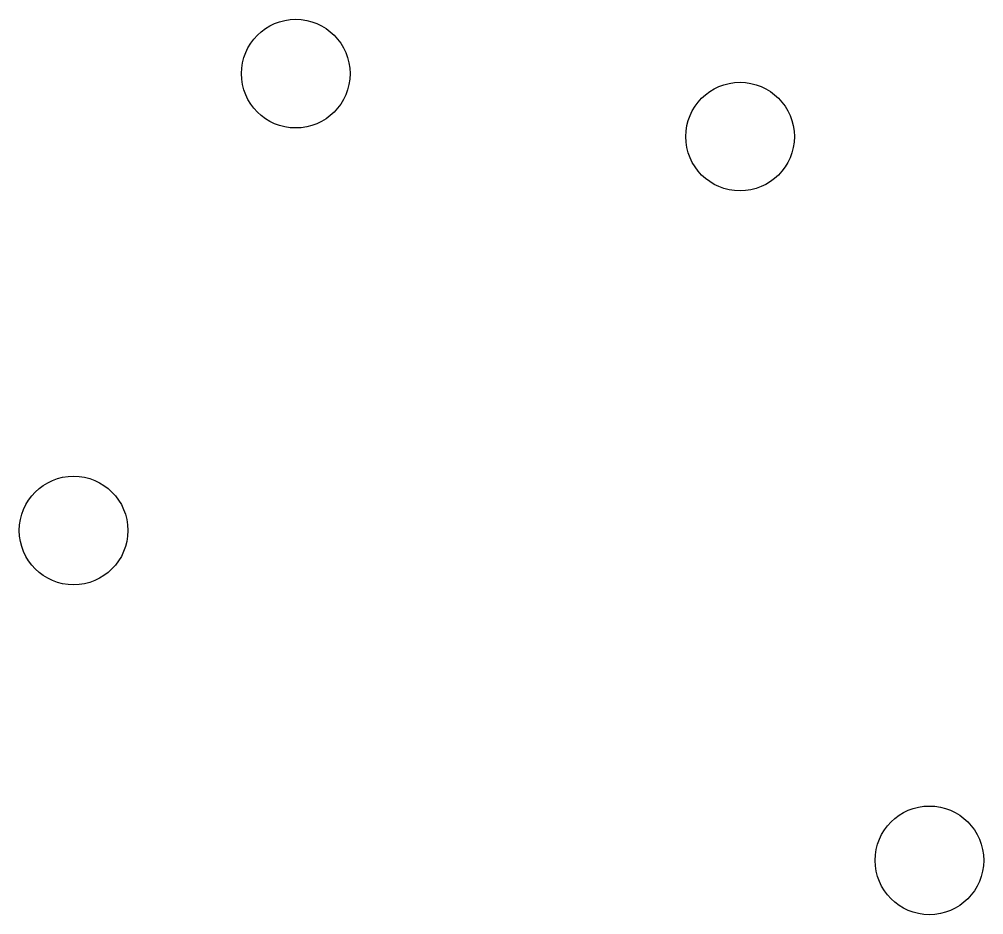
# Model space of a CAD drawing. Header units: millimetres. Extents: x 4.6 to 82.7, y -23.1 to 49.4.
import ezdxf

# ---------------------------------------------------------------- set-up
doc = ezdxf.new("R2010")
doc.units = ezdxf.units.MM

msp = doc.modelspace()

# ---------------------------------------------------------------- linework, layer by layer
for centre in [(27, 45), (63, 39.9), (9, 8), (78.342, -18.717)]:
    msp.add_circle(centre, 4.4)

doc.saveas('drawing.dxf')
